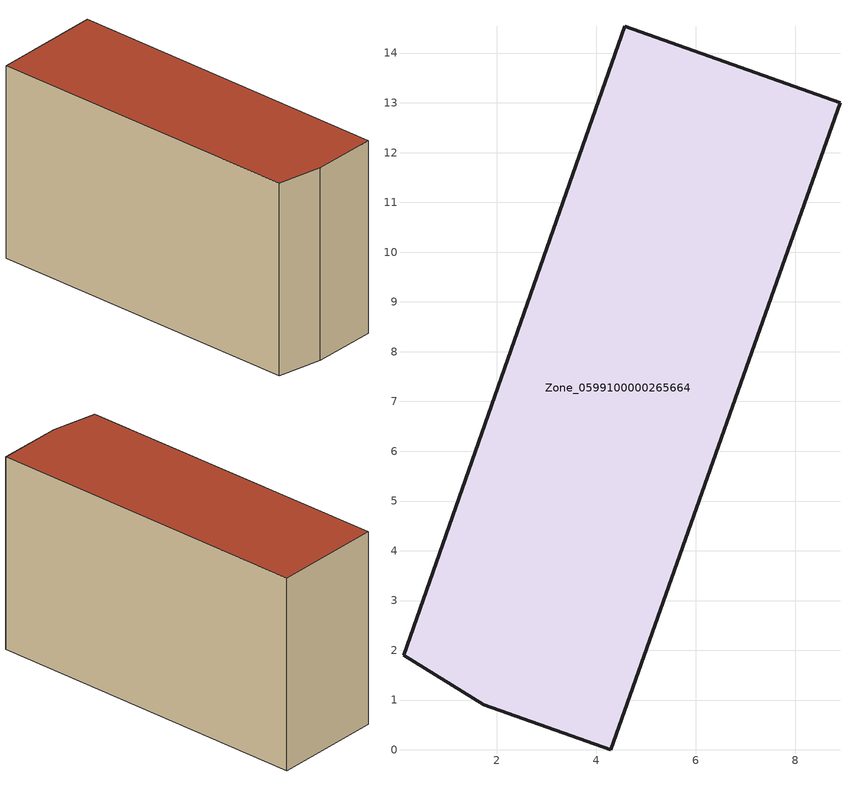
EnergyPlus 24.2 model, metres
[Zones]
Zone_0599100000265664
 floor ground (C_G): 4.29,0 1.75,0.91 0.13,1.9 4.57,14.54 8.9,13 z0.53
 wall outside (C_F): 4.29,0 8.9,13 4.57,14.54 0.13,1.9 1.75,0.91 4.29,0 z0.53:8.76
 roof outside (C_R): 1.75,0.91 4.29,0 8.9,13 4.57,14.54 0.13,1.9 z8.76
[BUILDING]
Pand.0599100000265664: North Axis=0; Terrain=City; Loads Convergence Tolerance Value=0.04; Temperature Convergence Tolerance Value=0.4; Solar Distribution=FullExterior; Maximum Number of Warmup Days=25; Minimum Number of Warmup Days=1
[Site:Location]
Rotterdam.The.Hague.AP_ZH_NLD Design_Conditions: Latitude=51.96; Longitude=4.45; Time Zone=1; Elevation=-4.5
[SITE:GROUNDTEMPERATURE:BUILDINGSURFACE]
18, 18, 18, 18, 18, 18, 18, 18, 18, 18, 18, 18
[MATERIAL] Thermal Absorptance=0.9; Solar Absorptance=0.7; Visible Absorptance=0.7
Name | Roughness | Thickness | Conductivity | Density | Specific Heat
G.TI.1965-1974 | MediumSmooth | 0.15 | 0.882353 | 540 | 1210
F.TI.1965-1974 | Rough | 0.3 | 0.697674 | 1920 | 840
R.TI.1965-1974 | MediumRough | 0.2 | 0.232558 | 1500 | 1000
[CONSTRUCTION]
C_G: G.TI.1965-1974
C_F: F.TI.1965-1974
C_R: R.TI.1965-1974
[ZONE]
Zone_0599100000265664: Type=1; Multiplier=1; Ceiling Height=Autocalculate; Volume=Autocalculate; Floor Area=autocalculate; Part of Total Floor Area=Yes
[ZONEINFILTRATION:DESIGNFLOWRATE]
Infil_Zone_0599100000265664: Zone or ZoneList or Space or SpaceList=Zone_0599100000265664; Schedule=AlwaysOn; Design Flow Rate Calculation Method=Flow/Area; Flow Rate per Floor Area=0.003; Constant Term Coefficient=1; Temperature Term Coefficient=0; Velocity Term Coefficient=0; Velocity Squared Term Coefficient=0
[HVACTEMPLATE:ZONE:IDEALLOADSAIRSYSTEM]
Zone_0599100000265664: Maximum Heating Supply Air Temperature=50; Minimum Cooling Supply Air Temperature=13; Maximum Heating Supply Air Humidity Ratio=0.0156; Minimum Cooling Supply Air Humidity Ratio=0.0077; Heating Limit=NoLimit; Cooling Limit=NoLimit; Dehumidification Control Type=ConstantSensibleHeatRatio; Cooling Sensible Heat Ratio=0.7; Dehumidification Setpoint=60; Humidification Control Type=None; Humidification Setpoint=30; Outdoor Air Method=None; Outdoor Air Flow Rate per Person=0.00944; Outdoor Air Flow Rate per Zone Floor Area=0; Outdoor Air Flow Rate per Zone=0; Demand Controlled Ventilation Type=None; Outdoor Air Economizer Type=NoEconomizer; Heat Recovery Type=None; Sensible Heat Recovery Effectiveness=0.7; Latent Heat Recovery Effectiveness=0.65
[ZONECONTROL:THERMOSTAT]
ThermostatControl_Zone_0599100000265664: Zone or ZoneList=Zone_0599100000265664; Control Type Schedule=DualSetpointControlType; Control 1=Thermostat_Zone_0599100000265664; Temperature Difference Between Cutout And Setpoint=0
[THERMOSTATSETPOINT:DUALSETPOINT]
Thermostat_Zone_0599100000265664: Heating Setpoint Temperature Schedule=HeatingSetpoint_Zone_0599100000265664; Cooling Setpoint Temperature Schedule=CoolingSetpoint_Zone_0599100000265664
[SCHEDULE:COMPACT]
HeatingSetpoint_Zone_0599100000265664: Through: 12/31, For: AllDays, Until: 24:00, 21
CoolingSetpoint_Zone_0599100000265664: Through: 12/31, For: AllDays, Until: 24:00, 24
DualSetpointControlType: Through: 12/31, For: AllDays, Until: 24:00, 4
AlwaysOn: Through: 12/31, For: AllDays, Until: 24:00, 1
